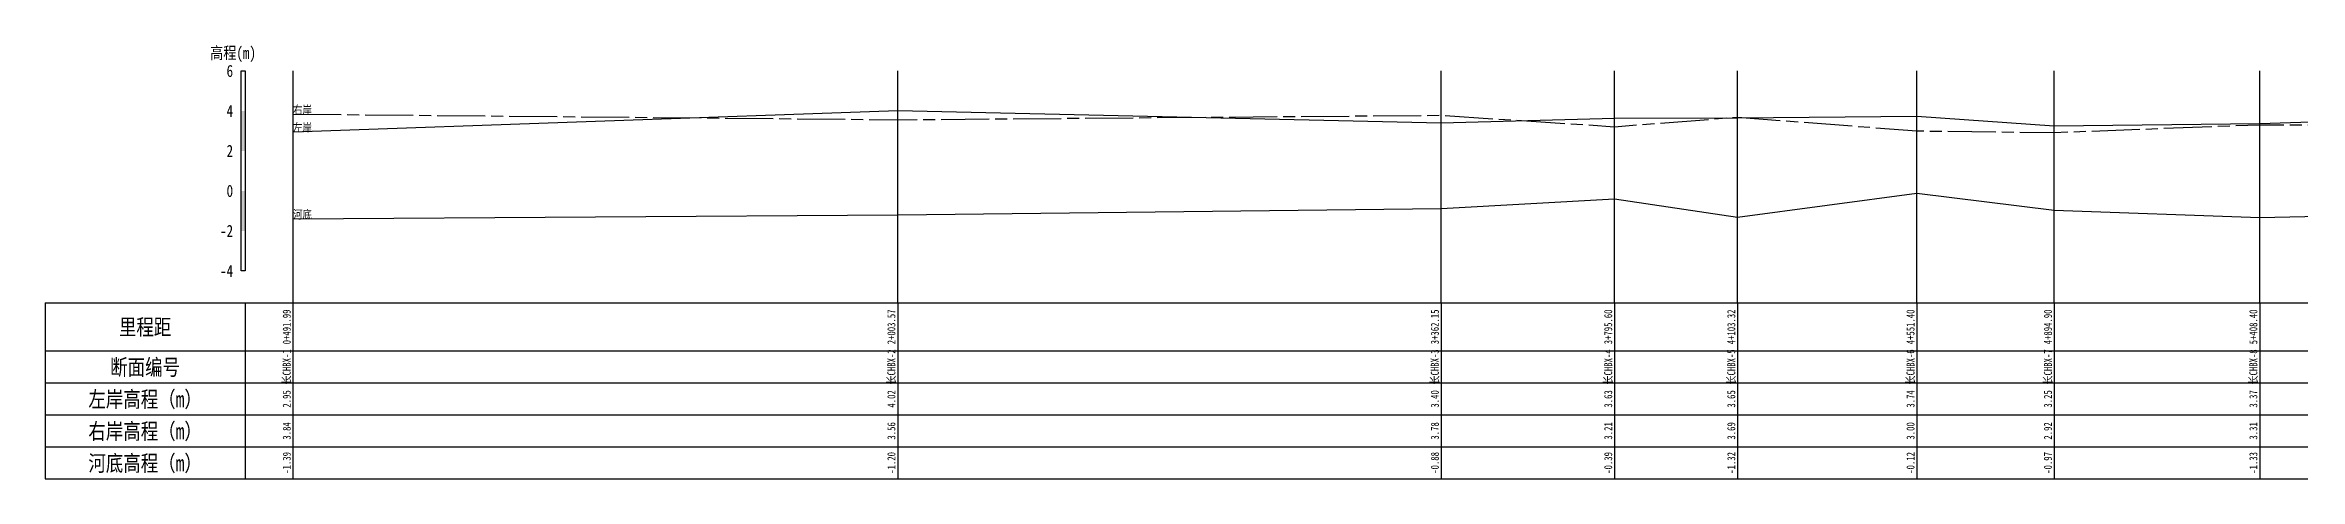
# Model space of a CAD drawing. Extents: x 529382 to 535292, y 3419700 to 3423811.
# Drawn here: x 533336 to 533900, y 3420400 to 3420508 of the extents above; entities that cross this region are included whole.
import ezdxf
from ezdxf.enums import TextEntityAlignment as Align

# ---------------------------------------------------------------- set-up
doc = ezdxf.new("R2010")
doc.units = 0
doc.header["$LTSCALE"] = 0.5
doc.linetypes.add('ACAD_ISO08W100', pattern=[36, 24, -3, 6, -3])
for name, color, linetype, lineweight in [('00右岸断面线', 5, 'ACAD_ISO08W100', 30), ('00左岸断面线', 6, 'CONTINUOUS', 30), ('00河底高程', 2, 'CONTINUOUS', 30)]:
    doc.layers.add(name, color=color, linetype=linetype, lineweight=lineweight)
for name, color, linetype in [('tab', 9, 'CONTINUOUS'), ('zh', 9, 'CONTINUOUS'), ('纵断面曲线名称', 7, 'CONTINUOUS'), ('高程标尺', 3, 'CONTINUOUS')]:
    doc.layers.add(name, color=color, linetype=linetype)
doc.styles.add('HZ', font='fangsong_GB2312.ttf', dxfattribs={"width": 0.8})

msp = doc.modelspace()

# ---------------------------------------------------------------- linework, layer by layer
at = {"layer": '00右岸断面线', "flags": 128}
msp.add_lwpolyline([(533398.5, 3420490.71), (533549.66, 3420489.31), (533685.52, 3420490.41), (533728.86, 3420487.56), (533759.63, 3420489.96), (533804.44, 3420486.51), (533838.79, 3420486.11), (533890.14, 3420488.06), (533938.79, 3420487.91), (533974.11, 3420490.31), (534026.59, 3420487.71), (534131.97, 3420492.16), (534165.71, 3420493.06), (534253.12, 3420492.66), (534330.07, 3420492.51), (534388.45, 3420488.66), (534448.28, 3420486.71), (534506.93, 3420494.16), (534559.68, 3420489.26), (534660.32, 3420491.91), (534752.08, 3420491.81), (534827.33, 3420493.71), (534885.36, 3420492.91), (534971.27, 3420491.86), (535060.88, 3420490.61), (535106.8, 3420490.86), (535153.66, 3420492.56), (535292.41, 3420492.71)], dxfattribs=at)
at = {"layer": '00左岸断面线', "flags": 128}
msp.add_lwpolyline([(533398.5, 3420486.26), (533549.66, 3420491.61), (533685.52, 3420488.51), (533728.86, 3420489.66), (533759.63, 3420489.76), (533804.44, 3420490.21), (533838.79, 3420487.76), (533890.14, 3420488.36), (533938.79, 3420489.96)], dxfattribs=at)
at = {"layer": '00河底高程', "flags": 128}
msp.add_lwpolyline([(533398.5, 3420464.56), (533549.66, 3420465.51), (533685.52, 3420467.11), (533728.86, 3420469.56), (533759.63, 3420464.91), (533804.44, 3420470.91), (533838.79, 3420466.66), (533890.14, 3420464.86), (533938.79, 3420465.91)], dxfattribs=at)
at = {"layer": 'tab'}
for p, q in [((533336.5, 3420443.51), (535292.41, 3420443.51)), ((533336.5, 3420443.51), (533336.5, 3420399.51)), ((533386.5, 3420443.51), (533386.5, 3420399.51)), ((533398.5, 3420399.51), (533398.5, 3420443.51)), ((533549.66, 3420443.51), (533549.66, 3420399.51)), ((533685.52, 3420443.51), (533685.52, 3420399.51)), ((533728.86, 3420443.51), (533728.86, 3420399.51)), ((533759.63, 3420443.51), (533759.63, 3420399.51)), ((533804.44, 3420443.51), (533804.44, 3420399.51)), ((533838.79, 3420443.51), (533838.79, 3420399.51)), ((533890.14, 3420443.51), (533890.14, 3420399.51)), ((533336.5, 3420431.51), (535292.41, 3420431.51)), ((533336.5, 3420423.51), (535292.41, 3420423.51)), ((533336.5, 3420415.51), (535292.41, 3420415.51)), ((533336.5, 3420407.51), (535292.41, 3420407.51)), ((533336.5, 3420399.51), (535292.41, 3420399.51))]:
    msp.add_line(p, q, dxfattribs=at)
at = {"layer": 'zh', "color": 6}
for p, q in [((533398.5, 3420443.51), (533398.5, 3420501.51)), ((533549.66, 3420443.51), (533549.66, 3420501.51)), ((533685.52, 3420443.51), (533685.52, 3420501.51)), ((533728.86, 3420443.51), (533728.86, 3420501.51)), ((533759.63, 3420443.51), (533759.63, 3420501.51)), ((533804.44, 3420443.51), (533804.44, 3420501.51)), ((533838.79, 3420443.51), (533838.79, 3420501.51)), ((533890.14, 3420443.51), (533890.14, 3420501.51))]:
    msp.add_line(p, q, dxfattribs=at)
at = {"layer": '高程标尺', "flags": 128}
msp.add_lwpolyline([(533385.5, 3420451.51), (533385.5, 3420501.51), (533386.5, 3420501.51), (533386.5, 3420451.51)], close=True, dxfattribs=at)
at = {"layer": '高程标尺'}
for points in [[(533385.5, 3420481.51), (533386.5, 3420481.51), (533385.5, 3420491.51), (533386.5, 3420491.51)], [(533385.5, 3420461.51), (533386.5, 3420461.51), (533385.5, 3420471.51), (533386.5, 3420471.51)]]:
    msp.add_solid(points, dxfattribs=at)

# ---------------------------------------------------------------- texts
at = {"layer": 'tab', "color": 3, "style": 'HZ', "width": 0.8}
for s, p in [('里程距', (533361.5, 3420437.51)), ('断面编号', (533361.5, 3420427.51)), ('左岸高程（m）', (533361.5, 3420419.51)), ('右岸高程（m）', (533361.5, 3420411.51)), ('河底高程（m）', (533361.5, 3420403.51))]:
    msp.add_text(s, height=3.999, dxfattribs=at).set_placement(p, align=Align.MIDDLE)
for s, p in [('0+491.99', (533398.5, 3420437.51)), ('2+003.57', (533549.66, 3420437.51)), ('3+362.15', (533685.52, 3420437.51)), ('3+795.60', (533728.86, 3420437.51)), ('4+103.32', (533759.63, 3420437.51)), ('4+551.40', (533804.44, 3420437.51)), ('4+894.90', (533838.79, 3420437.51)), ('5+408.40', (533890.14, 3420437.51)), ('长CHBX-1', (533398.5, 3420427.51)), ('长CHBX-2', (533549.66, 3420427.51)), ('长CHBX-3', (533685.52, 3420427.51)), ('长CHBX-4', (533728.86, 3420427.51)), ('长CHBX-5', (533759.63, 3420427.51)), ('长CHBX-6', (533804.44, 3420427.51)), ('长CHBX-7', (533838.79, 3420427.51)), ('长CHBX-8', (533890.14, 3420427.51)), ('2.95', (533398.5, 3420419.51)), ('4.02', (533549.66, 3420419.51)), ('3.40', (533685.52, 3420419.51)), ('3.63', (533728.86, 3420419.51)), ('3.65', (533759.63, 3420419.51)), ('3.74', (533804.44, 3420419.51)), ('3.25', (533838.79, 3420419.51)), ('3.37', (533890.14, 3420419.51)), ('3.84', (533398.5, 3420411.51)), ('3.56', (533549.66, 3420411.51)), ('3.78', (533685.52, 3420411.51)), ('3.21', (533728.86, 3420411.51)), ('3.69', (533759.63, 3420411.51)), ('3.00', (533804.44, 3420411.51)), ('2.92', (533838.79, 3420411.51)), ('3.31', (533890.14, 3420411.51)), ('-1.39', (533398.5, 3420403.51)), ('-1.20', (533549.66, 3420403.51)), ('-0.88', (533685.52, 3420403.51)), ('-0.39', (533728.86, 3420403.51)), ('-1.32', (533759.63, 3420403.51)), ('-0.12', (533804.44, 3420403.51)), ('-0.97', (533838.79, 3420403.51)), ('-1.33', (533890.14, 3420403.51))]:
    msp.add_text(s, height=2, rotation=90, dxfattribs=at).set_placement(p, align=Align.BOTTOM_CENTER)
at = {"layer": '纵断面曲线名称', "color": 3, "style": 'HZ', "width": 0.8}
msp.add_text('右岸', height=2.1, dxfattribs=at).set_placement((533398.5, 3420490.71))
at = {"layer": '纵断面曲线名称', "color": 2, "style": 'HZ', "width": 0.8}
msp.add_text('左岸', height=2.1, dxfattribs=at).set_placement((533398.5, 3420486.26))
at = {"layer": '纵断面曲线名称', "color": 4, "style": 'HZ', "width": 0.8}
msp.add_text('河底', height=2.1, dxfattribs=at).set_placement((533398.5, 3420464.56))
at = {"layer": '高程标尺', "style": 'HZ', "width": 0.8}
msp.add_text('高程(m)', height=3, dxfattribs=at).set_placement((533383.5, 3420504.51), align=Align.CENTER)
for s, p in [('6', (533383.5, 3420501.51)), ('4', (533383.5, 3420491.51)), ('2', (533383.5, 3420481.51)), ('0', (533383.5, 3420471.51)), ('-2', (533383.5, 3420461.51)), ('-4', (533383.5, 3420451.51))]:
    msp.add_text(s, height=3, dxfattribs=at).set_placement(p, align=Align.MIDDLE_RIGHT)

doc.saveas('drawing.dxf')
